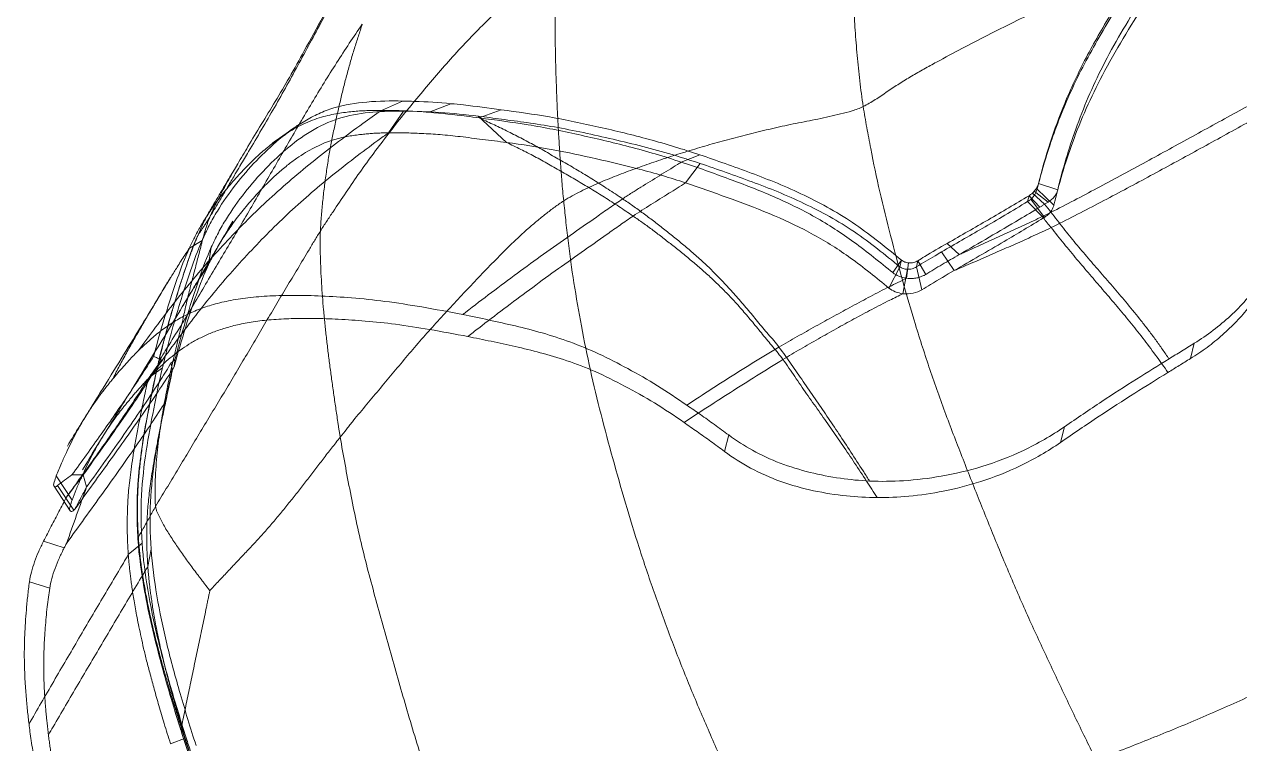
# Model space of a CAD drawing. Header units: inches. Extents: x 143011 to 144494, y -46023 to -44974.
# Drawn here: x 144006 to 144055.21, y -45777.48 to -45748.36 of the extents above; entities that cross this region are included whole.
import ezdxf

# ---------------------------------------------------------------- set-up
doc = ezdxf.new("R2010")
doc.units = ezdxf.units.IN
doc.header["$LTSCALE"] = 2
doc.header["$MEASUREMENT"] = 0
doc.layers.add('PRODUCT', color=1, linetype='CONTINUOUS', lineweight=15)

msp = doc.modelspace()

# ---------------------------------------------------------------- linework, layer by layer
at = {"layer": 'PRODUCT', "linetype": 'ByBlock'}
for p, q in [((144020.465, -45751.841), (144021.321, -45751.463)), ((144022.394, -45751.919), (144023.277, -45751.571)), ((144020.755, -45752.751), (144021.357, -45751.87)), ((144025.529, -45753.141), (144024.382, -45752.077)), ((144024.423, -45752.145), (144025.309, -45751.816)), ((144032.605, -45753.937), (144033.356, -45753.64)), ((144014.644, -45754.005), (144014.642, -45754.009)), ((144032.775, -45754.776), (144033.368, -45753.99)), ((144047.461, -45755.553), (144046.897, -45755.119)), ((144047.689, -45755.684), (144047.009, -45755.038)), ((144047.068, -45754.803), (144047.01, -45755.035)), ((144047.844, -45755.063), (144047.067, -45754.806)), ((144046.684, -45755.296), (144046.625, -45755.535)), ((144047.267, -45756.198), (144046.625, -45755.535)), ((144047.125, -45755.757), (144046.684, -45755.296)), ((144047.306, -45756.174), (144046.759, -45755.435)), ((144047.317, -45755.64), (144046.822, -45755.194)), ((144047.461, -45755.553), (144047.317, -45755.64)), ((144047.267, -45756.198), (144047.306, -45756.174)), ((144012.686, -45757.415), (144013.201, -45757.109)), ((144013.035, -45756.89), (144013.026, -45756.906)), ((144013.461, -45758.087), (144013.574, -45757.384)), ((144043.657, -45758.325), (144043.143, -45757.571)), ((144043.857, -45757.682), (144043.375, -45757.225)), ((144041.169, -45758.411), (144041.517, -45757.902)), ((144041.517, -45757.902), (144041.45, -45758.17)), ((144041.724, -45758.639), (144041.806, -45758.016)), ((144042.186, -45757.928), (144042.125, -45758.174)), ((144042.502, -45758.482), (144042.186, -45757.928)), ((144041.014, -45759.034), (144041.45, -45758.17)), ((144041.581, -45759.262), (144041.758, -45758.276)), ((144042.349, -45759.101), (144042.125, -45758.174)), ((144053.223, -45761.889), (144053.377, -45761.269)), ((144011.453, -45761.992), (144011.437, -45762.03)), ((144011.437, -45762.03), (144011.437, -45762.03)), ((144011.055, -45762.654), (144011.593, -45762.263)), ((144011.888, -45762.872), (144011.95, -45762.561)), ((144011.444, -45765.013), (144011.588, -45764.278)), ((144034.358, -45765.653), (144034.524, -45764.983)), ((144047.96, -45765.285), (144048.118, -45764.65)), ((144007.298, -45766.639), (144007.937, -45767.618)), ((144008.391, -45766.591), (144008.526, -45767.083)), ((144007.206, -45767.06), (144007.854, -45768.052)), ((144007.348, -45767.029), (144008.001, -45768.028)), ((144007.619, -45769.549), (144006.781, -45769.286)), ((144010.214, -45769.827), (144010.772, -45769.368)), ((144010.621, -45769.119), (144010.604, -45769.18)), ((144010.604, -45769.18), (144010.604, -45769.181)), ((144011.004, -45770.305), (144011.14, -45769.607)), ((144007.03, -45771.182), (144006.21, -45770.924)), ((144011.92, -45777.479), (144012.559, -45777.246))]:
    msp.add_line(p, q, dxfattribs=at)
for points, start_tangent, end_tangent in [([(144039.779, -45737.412), (144039.737, -45737.836), (144039.696, -45738.268), (144039.623, -45739.15), (144039.564, -45740.051), (144039.523, -45740.963), (144039.498, -45741.884), (144039.485, -45742.812), (144039.483, -45743.749), (144039.489, -45744.696), (144039.507, -45745.657), (144039.539, -45746.626), (144039.584, -45747.604), (144039.645, -45748.6), (144039.727, -45749.616), (144039.833, -45750.646), (144039.895, -45751.165), (144039.97, -45751.687)], (-0.093863, -0.995585), (0.156578, -0.987666)), ([(144055.243, -45740.717), (144053.558, -45742.896), (144052.27, -45744.665), (144050.876, -45746.707), (144049.525, -45748.878), (144048.387, -45751.061), (144047.56, -45753.158), (144047.009, -45755.038)], (-0.625309, -0.780377), (-0.245707, -0.969344)), ([(144047.067, -45754.806), (144048.129, -45751.557), (144048.935, -45749.826), (144049.942, -45748.042), (144051.104, -45746.218), (144052.369, -45744.373), (144055.065, -45740.773)], (0.245708, 0.969344), (0.620387, 0.784296)), ([(144047.689, -45755.684), (144048.442, -45753.15), (144049.654, -45750.42), (144051.4, -45747.488), (144053.555, -45744.381), (144055.826, -45741.406)], (0.237277, 0.971442), (0.62553, 0.7802)), ([(144055.608, -45741.242), (144053.191, -45744.467), (144051.201, -45747.412), (144049.67, -45750.059), (144048.576, -45752.599), (144047.844, -45755.063)], (-0.618304, -0.785939), (-0.237275, -0.971442)), ([(144021.406, -45742.667), (144020.829, -45743.528), (144020.253, -45744.41), (144019.685, -45745.317), (144019.143, -45746.241), (144018.628, -45747.165), (144018.128, -45748.085), (144017.631, -45749.003), (144017.134, -45749.917), (144016.636, -45750.826), (144016.13, -45751.724), (144015.611, -45752.617), (144015.08, -45753.512), (144014.748, -45754.071)], (-0.560291, -0.828296), (-0.509498, -0.860472)), ([(144014.642, -45754.009), (144015.059, -45753.308), (144015.597, -45752.415), (144016.162, -45751.479), (144016.734, -45750.508), (144017.338, -45749.431), (144018.103, -45748.036), (144019.036, -45746.343), (144020.056, -45744.602), (144021.169, -45742.899)], (0.512104, 0.858923), (0.564431, 0.82548)), ([(144056.091, -45744.144), (144055.506, -45744.309), (144054.923, -45744.505), (144054.342, -45744.711), (144053.763, -45744.922), (144052.619, -45745.356), (144051.485, -45745.805), (144050.365, -45746.271), (144049.267, -45746.754), (144048.189, -45747.249), (144047.123, -45747.757), (144046.064, -45748.272), (144045.011, -45748.798), (144043.969, -45749.337), (144042.94, -45749.889), (144042.431, -45750.169), (144041.927, -45750.457), (144041.431, -45750.762), (144040.941, -45751.084), (144040.457, -45751.408), (144039.97, -45751.687)], (-0.971869, -0.235522), (-0.899126, -0.43769)), ([(144027.62, -45745.57), (144027.24, -45745.904), (144026.859, -45746.25), (144026.105, -45746.939), (144025.365, -45747.618), (144024.643, -45748.314), (144023.941, -45749.03), (144023.263, -45749.766), (144022.61, -45750.512), (144021.974, -45751.263), (144021.349, -45752.023), (144020.742, -45752.792), (144020.154, -45753.568), (144019.582, -45754.356), (144019.031, -45755.159), (144018.503, -45755.945), (144018.246, -45756.331), (144017.993, -45756.723)], (-0.761218, -0.648496), (-0.533735, -0.845652)), ([(144027.62, -45745.57), (144027.573, -45746.167), (144027.539, -45746.779), (144027.516, -45747.4), (144027.503, -45748.034), (144027.499, -45748.679), (144027.505, -45749.329), (144027.519, -45749.985), (144027.539, -45750.644), (144027.564, -45751.305), (144027.592, -45751.97), (144027.628, -45752.643), (144027.669, -45753.327), (144027.717, -45754.018), (144027.77, -45754.72), (144027.843, -45755.506)], (-0.09156, -0.9958), (0.10503, -0.994469)), ([(144012.385, -45760.486), (144012.865, -45759.69), (144013.345, -45758.879), (144013.83, -45758.061), (144014.316, -45757.248), (144014.796, -45756.438), (144015.27, -45755.627), (144015.741, -45754.811), (144016.212, -45753.992), (144016.685, -45753.174), (144017.162, -45752.356), (144017.646, -45751.54), (144018.141, -45750.726), (144018.648, -45749.918), (144019.162, -45749.127), (144019.684, -45748.358)], (0.522477, 0.852653), (0.570036, 0.82162)), ([(144017.993, -45756.723), (144018.031, -45756.1), (144018.089, -45755.484), (144018.16, -45754.875), (144018.243, -45754.273), (144018.337, -45753.678), (144018.443, -45753.097), (144018.557, -45752.533), (144018.676, -45751.98), (144018.801, -45751.436), (144018.932, -45750.9), (144019.07, -45750.373), (144019.214, -45749.853), (144019.367, -45749.338), (144019.528, -45748.835), (144019.609, -45748.59), (144019.684, -45748.358)], (0.042455, 0.999098), (0.298013, 0.954562)), ([(144060.938, -45748.842), (144060.805, -45748.909), (144059.844, -45749.393), (144058.886, -45749.889), (144057.931, -45750.39), (144056.978, -45750.896), (144056.026, -45751.408), (144055.077, -45751.923), (144054.132, -45752.441), (144053.189, -45752.958), (144052.248, -45753.473), (144051.31, -45753.986), (144050.374, -45754.494), (144049.439, -45754.995), (144048.507, -45755.488), (144047.571, -45755.969)], (-0.895842, -0.444373), (-0.892686, -0.450679)), ([(144060.727, -45749.547), (144059.851, -45750.004), (144058.911, -45750.503), (144057.971, -45751.008), (144057.03, -45751.518), (144056.089, -45752.032), (144055.147, -45752.549), (144054.205, -45753.067), (144053.262, -45753.584), (144052.318, -45754.099), (144051.372, -45754.611), (144050.426, -45755.118), (144049.478, -45755.618), (144048.53, -45756.11), (144047.577, -45756.588)], (-0.88811, -0.459631), (-0.89774, -0.440526)), ([(144013.201, -45757.109), (144013.491, -45756.498), (144013.818, -45755.92), (144014.56, -45754.85), (144015.399, -45753.881), (144016.325, -45753.011), (144017.355, -45752.274), (144017.922, -45751.976), (144018.531, -45751.745), (144019.877, -45751.503), (144021.321, -45751.463)], (0.405658, 0.914025), (0.999814, -0.019291)), ([(144021.321, -45751.463), (144021.806, -45751.476), (144023.277, -45751.571)], (0.999814, -0.019291), (0.995645, -0.093225)), ([(144023.277, -45751.571), (144023.782, -45751.623), (144025.309, -45751.816)], (0.995645, -0.093225), (0.990804, -0.135304)), ([(144027.843, -45755.506), (144028.185, -45755.304), (144028.534, -45755.122), (144028.889, -45754.951), (144029.25, -45754.788), (144029.985, -45754.487), (144030.732, -45754.206), (144031.49, -45753.939), (144032.263, -45753.683), (144033.053, -45753.437), (144033.857, -45753.201), (144034.675, -45752.976), (144035.508, -45752.764), (144036.362, -45752.561), (144037.237, -45752.371), (144038.134, -45752.195), (144038.592, -45752.096), (144039.054, -45751.987), (144039.517, -45751.862), (144039.97, -45751.687)], (0.840134, 0.54238), (0.900933, 0.433958)), ([(144039.97, -45751.687), (144040.112, -45752.529), (144040.274, -45753.388), (144040.645, -45755.138), (144041.078, -45756.912), (144041.557, -45758.707), (144042.085, -45760.515), (144042.672, -45762.336), (144043.32, -45764.159), (144044.011, -45765.96), (144044.716, -45767.739), (144045.436, -45769.517), (144046.187, -45771.294), (144046.971, -45773.047), (144047.778, -45774.775), (144048.596, -45776.494), (144049.007, -45777.34), (144049.4, -45778.145)], (0.156194, -0.987726), (0.438657, -0.898654)), ([(144020.465, -45751.841), (144019.712, -45752.374), (144018.72, -45753.108), (144017.76, -45753.858), (144016.825, -45754.631), (144015.921, -45755.431), (144015.058, -45756.257), (144014.233, -45757.105), (144013.438, -45757.977), (144012.671, -45758.878), (144011.936, -45759.803), (144011.228, -45760.741), (144010.617, -45761.575)], (-0.820859, -0.57113), (-0.587735, -0.809054)), ([(144020.465, -45751.841), (144020.166, -45751.844), (144019.871, -45751.853), (144019.58, -45751.867), (144019.294, -45751.89), (144019.002, -45751.922), (144018.699, -45751.968), (144018.377, -45752.032), (144018.033, -45752.119), (144017.669, -45752.241), (144017.29, -45752.402), (144016.898, -45752.607), (144016.493, -45752.859), (144016.069, -45753.164), (144015.626, -45753.529), (144015.17, -45753.954), (144014.691, -45754.453), (144014.217, -45754.999), (144013.799, -45755.536), (144013.444, -45756.047), (144013.139, -45756.537), (144012.887, -45756.996), (144012.686, -45757.415)], (-1, -0.000668), (-0.419117, -0.907932)), ([(144021.357, -45751.87), (144020.117, -45751.913), (144018.878, -45752.126), (144017.739, -45752.612), (144016.713, -45753.329), (144015.78, -45754.197), (144014.931, -45755.17), (144014.185, -45756.232), (144013.86, -45756.796), (144013.574, -45757.384)], (-0.999962, 0.008664), (-0.413878, -0.910332)), ([(144022.394, -45751.919), (144021.904, -45751.884), (144020.465, -45751.841)], (-0.996774, 0.080255), (-1, -0.000727)), ([(144024.382, -45752.077), (144022.837, -45751.926), (144021.357, -45751.87)], (-0.992819, 0.119628), (-0.999962, 0.008664)), ([(144024.423, -45752.145), (144023.911, -45752.079), (144022.394, -45751.919)], (-0.991521, 0.129947), (-0.996774, 0.080255)), ([(144033.368, -45753.99), (144032.23, -45753.631), (144031.047, -45753.304), (144029.842, -45753.011), (144028.639, -45752.743), (144027.466, -45752.514), (144026.354, -45752.339), (144025.32, -45752.197), (144024.382, -45752.077)], (-0.948782, 0.315932), (-0.992819, 0.119628)), ([(144032.605, -45753.937), (144030.49, -45753.311), (144028.427, -45752.823), (144027.408, -45752.608), (144026.401, -45752.426), (144024.423, -45752.145)], (-0.949357, 0.314199), (-0.991521, 0.129947)), ([(144024.423, -45752.145), (144024.477, -45752.17), (144025.038, -45752.433), (144025.601, -45752.705), (144026.172, -45752.995), (144026.749, -45753.308), (144027.324, -45753.635), (144027.897, -45753.965), (144028.473, -45754.304), (144029.055, -45754.658), (144029.641, -45755.033), (144030.231, -45755.422)], (0.907198, -0.420705), (0.832778, -0.553607)), ([(144025.309, -45751.816), (144027.27, -45752.109), (144029.271, -45752.518), (144031.298, -45753.016), (144033.356, -45753.64)], (0.990804, -0.135304), (0.948308, -0.317352)), ([(144016.053, -45753.165), (144016.38, -45752.935), (144016.749, -45752.676), (144017.158, -45752.386)], (0.819125, 0.573614), (0.815943, 0.578132)), ([(144011.143, -45762.576), (144011.38, -45762.244), (144012.067, -45761.301), (144012.767, -45760.371), (144013.487, -45759.459), (144014.236, -45758.571), (144015.012, -45757.708), (144015.816, -45756.867), (144016.652, -45756.053), (144017.524, -45755.269), (144018.429, -45754.511), (144019.362, -45753.774), (144020.321, -45753.061), (144020.755, -45752.751)], (0.579803, 0.814757), (0.816649, 0.577135)), ([(144013.461, -45758.087), (144013.729, -45757.555), (144014.045, -45757.018), (144014.422, -45756.458), (144014.863, -45755.879), (144015.339, -45755.322), (144015.807, -45754.826), (144016.246, -45754.409), (144016.652, -45754.066), (144017.032, -45753.783), (144017.393, -45753.549), (144017.743, -45753.353), (144018.081, -45753.195), (144018.404, -45753.072), (144018.712, -45752.98), (144019.001, -45752.914), (144019.269, -45752.866), (144019.515, -45752.831), (144019.741, -45752.806), (144019.952, -45752.786), (144020.154, -45752.771), (144020.353, -45752.761), (144020.553, -45752.754), (144020.755, -45752.751)], (0.427267, 0.904126), (0.999925, 0.012268)), ([(144020.755, -45752.751), (144021.393, -45752.752), (144022.082, -45752.776), (144022.836, -45752.825), (144023.654, -45752.906), (144024.552, -45753.017), (144025.529, -45753.141)], (0.999928, 0.011972), (0.990894, -0.134643)), ([(144025.529, -45753.141), (144027.414, -45753.437), (144029.166, -45753.804), (144030.901, -45754.221), (144032.775, -45754.776)], (0.990895, -0.134635), (0.94998, -0.312312)), ([(144025.529, -45753.141), (144026.102, -45753.42), (144026.662, -45753.707), (144027.226, -45754.015), (144027.794, -45754.34), (144028.363, -45754.672), (144028.931, -45755.01), (144029.501, -45755.362), (144030.075, -45755.732), (144030.652, -45756.12)], (0.901713, -0.432335), (0.825788, -0.563981)), ([(144033.356, -45753.64), (144034.378, -45753.997), (144035.43, -45754.378), (144036.498, -45754.795), (144037.574, -45755.277), (144038.637, -45755.828), (144039.667, -45756.473), (144041.517, -45757.902)], (0.948308, -0.317352), (0.774413, -0.63268)), ([(144014.731, -45754.1), (144014.546, -45754.414), (144014.281, -45754.864), (144014.018, -45755.313), (144013.758, -45755.755), (144013.634, -45755.964), (144013.514, -45756.16)], (-0.509393, -0.860534), (-0.525088, -0.851048)), ([(144013.621, -45755.721), (144013.833, -45755.364), (144014.069, -45754.968), (144014.284, -45754.609), (144014.468, -45754.3), (144014.631, -45754.027), (144014.644, -45754.005)], (0.510512, 0.859871), (0.512054, 0.858953)), ([(144014.642, -45754.009), (144014.51, -45754.233), (144014.146, -45754.877), (144013.808, -45755.532), (144013.789, -45755.571)], (-0.511831, -0.859086), (-0.44032, -0.897841)), ([(144014.748, -45754.071), (144014.731, -45754.1)], (-0.509498, -0.860472), (-0.509393, -0.860534)), ([(144032.605, -45753.937), (144032.453, -45754.031), (144031.715, -45754.488), (144030.968, -45754.951), (144030.597, -45755.184), (144030.231, -45755.422)], (-0.8503, -0.526299), (-0.83041, -0.557152)), ([(144041.169, -45758.411), (144039.591, -45757.175), (144038.022, -45756.163), (144036.344, -45755.334), (144034.547, -45754.623), (144032.605, -45753.937)], (-0.778997, 0.627028), (-0.949361, 0.314188)), ([(144041.45, -45758.17), (144039.611, -45756.761), (144038.606, -45756.142), (144037.571, -45755.611), (144036.521, -45755.143), (144035.468, -45754.736), (144034.415, -45754.355), (144033.368, -45753.99)], (-0.776334, 0.630322), (-0.948782, 0.315932)), ([(144030.652, -45756.12), (144031.011, -45755.885), (144031.374, -45755.655), (144032.101, -45755.199), (144032.775, -45754.776)], (0.828581, 0.559869), (0.846431, 0.532499)), ([(144032.775, -45754.776), (144034.658, -45755.441), (144036.377, -45756.107), (144037.963, -45756.878), (144039.46, -45757.819), (144041.014, -45759.034)], (0.949974, -0.312328), (0.78009, -0.625668)), ([(144047.009, -45755.038), (144046.922, -45755.241), (144046.759, -45755.434)], (-0.245675, -0.969352), (-0.746218, -0.665702)), ([(144046.822, -45755.194), (144046.842, -45755.175), (144046.897, -45755.119)], (0.747742, 0.66399), (0.6641, 0.747644)), ([(144046.897, -45755.119), (144046.999, -45754.976), (144047.067, -45754.806)], (0.664085, 0.747657), (0.245681, 0.969351)), ([(144047.844, -45755.063), (144047.714, -45755.33), (144047.461, -45755.553)], (-0.237275, -0.971443), (-0.854605, -0.519278)), ([(144013.789, -45755.571), (144013.651, -45755.858), (144013.514, -45756.16)], (-0.44032, -0.897841), (-0.400312, -0.916379)), ([(144027.843, -45755.506), (144027.478, -45755.759), (144027.116, -45756.035), (144026.759, -45756.323), (144026.409, -45756.621), (144025.734, -45757.249), (144025.09, -45757.887), (144024.468, -45758.528), (144023.864, -45759.167), (144023.266, -45759.806), (144022.671, -45760.451), (144022.087, -45761.107), (144021.519, -45761.769), (144020.968, -45762.427), (144020.422, -45763.081), (144019.871, -45763.738), (144019.323, -45764.404), (144019.056, -45764.739), (144018.793, -45765.072)], (-0.839922, -0.542707), (-0.617964, -0.786206)), ([(144030.231, -45755.422), (144029.697, -45755.788), (144029.166, -45756.16), (144028.1, -45756.909), (144027.029, -45757.664), (144025.967, -45758.434), (144024.919, -45759.216), (144023.878, -45760.011), (144023.754, -45760.108)], (-0.83084, -0.556511), (-0.790127, -0.612943)), ([(144027.843, -45755.506), (144027.923, -45756.278), (144028.018, -45757.112), (144028.257, -45758.824), (144028.558, -45760.57), (144028.924, -45762.354), (144029.355, -45764.149), (144029.831, -45765.94), (144030.341, -45767.738), (144030.898, -45769.544), (144031.504, -45771.346), (144032.157, -45773.139), (144032.855, -45774.924), (144033.595, -45776.681), (144034.359, -45778.411), (144035.133, -45780.133), (144035.886, -45781.798)], (0.099316, -0.995056), (0.412101, -0.911138)), ([(144036.56, -45761.426), (144036.347, -45761.161), (144036.127, -45760.903), (144035.694, -45760.388), (144035.27, -45759.878), (144034.84, -45759.38), (144034.409, -45758.902), (144033.98, -45758.456), (144033.551, -45758.042), (144033.127, -45757.659), (144032.708, -45757.301), (144032.295, -45756.96), (144031.886, -45756.634), (144031.476, -45756.317), (144031.061, -45756.008), (144030.644, -45755.707), (144030.231, -45755.422)], (-0.608368, 0.793655), (-0.827543, 0.561402)), ([(144046.625, -45755.535), (144044.793, -45756.618), (144043.143, -45757.571)], (-0.857064, -0.51521), (-0.864336, -0.502916)), ([(144043.375, -45757.225), (144045.04, -45756.267), (144046.684, -45755.296)], (0.865352, 0.501164), (0.857453, 0.514562)), ([(144046.759, -45755.435), (144046.714, -45755.472), (144046.673, -45755.503), (144046.625, -45755.535)], (-0.746194, -0.665728), (-0.846259, -0.532772)), ([(144046.684, -45755.296), (144046.722, -45755.271), (144046.822, -45755.194)], (0.852112, 0.523359), (0.747742, 0.66399)), ([(144047.317, -45755.64), (144047.221, -45755.699), (144047.125, -45755.757)], (-0.85493, -0.518743), (-0.856252, -0.516559)), ([(144047.286, -45756.185), (144047.423, -45756.091), (144047.496, -45756.024), (144047.54, -45755.975), (144047.583, -45755.917), (144047.621, -45755.854), (144047.651, -45755.793), (144047.674, -45755.736), (144047.689, -45755.684)], (0.855143, 0.518393), (0.237277, 0.971442)), ([(144047.317, -45755.64), (144047.571, -45755.969)], (0.611663, -0.791119), (0.611663, -0.791119)), ([(144013.035, -45756.89), (144013.071, -45756.807), (144013.11, -45756.717), (144013.154, -45756.619), (144013.203, -45756.512), (144013.258, -45756.395), (144013.32, -45756.27), (144013.389, -45756.135), (144013.466, -45755.992), (144013.552, -45755.84)], (0.395421, 0.9185), (0.497848, 0.867264)), ([(144013.514, -45756.16), (144013.465, -45756.24), (144013.417, -45756.315), (144013.37, -45756.388), (144013.325, -45756.457), (144013.237, -45756.59), (144013.151, -45756.718), (144013.066, -45756.844), (144013.035, -45756.89)], (-0.525416, -0.850846), (-0.557586, -0.830119)), ([(144013.194, -45757.19), (144013.252, -45756.973), (144013.321, -45756.72), (144013.402, -45756.46), (144013.449, -45756.323), (144013.514, -45756.16)], (0.253696, 0.967284), (0.407339, 0.913277)), ([(144013.552, -45755.84), (144013.621, -45755.721)], (0.497848, 0.867264), (0.510504, 0.859875)), ([(144030.652, -45756.12), (144030.123, -45756.485), (144029.598, -45756.855), (144028.548, -45757.597), (144027.498, -45758.343), (144026.457, -45759.103), (144025.424, -45759.875), (144024.4, -45760.657), (144023.961, -45760.998)], (-0.828624, -0.559805), (-0.788275, -0.615323)), ([(144030.652, -45756.12), (144031.053, -45756.399), (144031.456, -45756.694), (144031.86, -45757.001), (144032.263, -45757.316), (144032.666, -45757.638), (144033.069, -45757.971), (144033.472, -45758.318), (144033.877, -45758.686), (144034.282, -45759.078), (144034.687, -45759.497), (144035.091, -45759.946), (144035.495, -45760.421), (144035.898, -45760.914), (144036.311, -45761.415), (144036.52, -45761.668), (144036.722, -45761.928)], (0.826573, -0.56283), (0.593735, -0.80466)), ([(144047.125, -45755.757), (144046.284, -45756.261), (144043.857, -45757.682)], (-0.855852, -0.517221), (-0.864736, -0.502228)), ([(144047.571, -45755.969), (144046.865, -45756.309), (144046.155, -45756.637), (144045.444, -45756.963), (144044.736, -45757.286), (144044.025, -45757.607), (144043.857, -45757.682)], (-0.896516, -0.44301), (-0.915015, -0.403419)), ([(144052.354, -45761.9), (144052.323, -45761.856), (144052.053, -45761.468), (144051.781, -45761.088), (144051.505, -45760.72), (144051.226, -45760.362), (144050.67, -45759.679), (144050.125, -45759.036), (144049.597, -45758.424), (144049.08, -45757.824), (144048.572, -45757.226), (144048.075, -45756.611), (144047.571, -45755.969)], (-0.570364, 0.821392), (-0.615598, 0.78806)), ([(144012.056, -45760.365), (144012.29, -45759.976), (144012.533, -45759.571), (144012.78, -45759.157), (144013.027, -45758.741), (144013.277, -45758.317), (144013.543, -45757.863), (144013.829, -45757.375), (144014.132, -45756.86), (144014.446, -45756.33)], (0.518622, 0.855003), (0.510218, 0.860045)), ([(144043.657, -45758.325), (144045.681, -45757.146), (144047.267, -45756.198)], (0.864456, 0.502709), (0.855146, 0.518386)), ([(144047.577, -45756.588), (144046.854, -45756.926), (144046.127, -45757.252), (144045.4, -45757.573), (144044.674, -45757.889), (144043.949, -45758.2), (144043.657, -45758.325)], (-0.901738, -0.432282), (-0.9189, -0.39449)), ([(144047.267, -45756.198), (144047.577, -45756.588)], (0.621928, -0.783075), (0.621928, -0.783075)), ([(144047.577, -45756.588), (144048.101, -45757.239), (144048.624, -45757.873), (144049.145, -45758.487), (144049.664, -45759.092), (144050.183, -45759.699), (144050.702, -45760.321), (144051.222, -45760.972), (144051.74, -45761.656), (144052.255, -45762.375), (144052.309, -45762.453)], (0.62326, -0.782015), (0.57077, -0.82111)), ([(144053.377, -45761.269), (144054.141, -45760.746), (144054.84, -45760.16), (144055.467, -45759.517), (144056.017, -45758.825), (144056.484, -45758.093), (144056.864, -45757.331), (144057.151, -45756.55)], (0.85148, 0.524387), (0.29063, 0.956835)), ([(144017.993, -45756.723), (144017.762, -45757.098), (144017.532, -45757.484), (144017.073, -45758.252), (144016.619, -45759.004), (144016.171, -45759.754), (144015.728, -45760.5), (144015.291, -45761.245), (144014.856, -45761.986), (144014.419, -45762.723), (144013.977, -45763.458), (144013.53, -45764.196), (144013.08, -45764.941), (144012.634, -45765.687), (144012.192, -45766.427), (144011.752, -45767.152), (144011.534, -45767.511), (144011.318, -45767.878)], (-0.533426, -0.845847), (-0.499287, -0.866437)), ([(144011.593, -45762.263), (144012.313, -45759.619), (144012.727, -45758.344), (144013.201, -45757.109)], (0.224709, 0.974426), (0.405658, 0.914025)), ([(144011.921, -45760.184), (144012.505, -45758.306), (144013.026, -45756.906)], (0.276767, 0.960937), (0.396659, 0.917966)), ([(144012.545, -45758.2), (144012.592, -45758.062), (144012.636, -45757.932), (144012.677, -45757.816), (144012.714, -45757.712), (144012.748, -45757.616), (144012.781, -45757.527), (144012.813, -45757.443), (144012.844, -45757.361), (144012.875, -45757.281), (144012.906, -45757.201), (144012.938, -45757.123), (144012.97, -45757.045), (144013.002, -45756.967), (144013.015, -45756.935)], (0.318951, 0.947771), (0.391602, 0.920135)), ([(144013.015, -45756.935), (144013.035, -45756.89)], (0.391602, 0.920135), (0.395748, 0.918359)), ([(144017.993, -45756.723), (144017.981, -45757.244), (144017.989, -45757.769), (144018.008, -45758.297), (144018.038, -45758.835), (144018.075, -45759.375), (144018.119, -45759.92), (144018.171, -45760.475), (144018.232, -45761.031), (144018.298, -45761.587), (144018.369, -45762.149), (144018.446, -45762.72), (144018.527, -45763.295), (144018.568, -45763.584), (144018.61, -45763.875), (144018.653, -45764.167), (144018.697, -45764.459), (144018.719, -45764.606), (144018.742, -45764.756), (144018.767, -45764.911), (144018.78, -45764.99), (144018.793, -45765.072)], (-0.045225, -0.998977), (0.165777, -0.986163)), ([(144012.686, -45757.415), (144012.197, -45758.65), (144011.767, -45759.956), (144011.241, -45761.797)], (-0.419146, -0.907919), (-0.250441, -0.968132)), ([(144012.686, -45757.415), (144012.656, -45757.461), (144012.499, -45757.703), (144012.344, -45757.945), (144012.19, -45758.188), (144011.946, -45758.579)], (-0.54827, -0.836302), (-0.525603, -0.85073)), ([(144013.574, -45757.384), (144013.091, -45758.622), (144012.673, -45759.903), (144012.101, -45761.93)], (-0.413878, -0.910332), (-0.243623, -0.96987)), ([(144012.385, -45760.486), (144012.452, -45760.172), (144012.516, -45759.869), (144012.586, -45759.562), (144012.66, -45759.256), (144012.737, -45758.95), (144012.814, -45758.65), (144012.89, -45758.356), (144012.965, -45758.064), (144013.039, -45757.779), (144013.113, -45757.503), (144013.183, -45757.234), (144013.194, -45757.19)], (0.221874, 0.975075), (0.253696, 0.967284)), ([(144043.143, -45757.571), (144042.88, -45757.724), (144042.125, -45758.174)], (-0.864336, -0.502916), (-0.855386, -0.51799)), ([(144042.186, -45757.928), (144042.459, -45757.763), (144043.375, -45757.225)], (0.855305, 0.518126), (0.865352, 0.501164)), ([(144053.223, -45761.889), (144053.895, -45761.436), (144054.517, -45760.932), (144055.086, -45760.384), (144055.598, -45759.797), (144056.048, -45759.176), (144056.434, -45758.526), (144056.751, -45757.856), (144056.997, -45757.172)], (0.851432, 0.524465), (0.290691, 0.956817)), ([(144012.069, -45762.23), (144012.538, -45760.61), (144012.968, -45759.31), (144013.461, -45758.087)], (0.256419, 0.966566), (0.427297, 0.904111)), ([(144012.826, -45759.096), (144013.075, -45758.694), (144013.388, -45758.201), (144013.461, -45758.087)], (0.524815, 0.851216), (0.542918, 0.839786)), ([(144041.517, -45757.902), (144041.652, -45757.98), (144041.806, -45758.016)], (0.779116, -0.62688), (0.99534, -0.096432)), ([(144041.806, -45758.016), (144042.012, -45758.001), (144042.186, -45757.928)], (0.99534, -0.096432), (0.843827, 0.536616)), ([(144043.857, -45757.682), (144043.163, -45758.083), (144042.502, -45758.482)], (-0.864736, -0.502227), (-0.854641, -0.519219)), ([(144007.748, -45765.429), (144008.748, -45763.803), (144009.629, -45762.375), (144010.408, -45761.113), (144011.109, -45759.961), (144011.941, -45758.576)], (0.519832, 0.854268), (0.513995, 0.857793)), ([(144011.946, -45758.579), (144011.888, -45758.674), (144011.588, -45759.164), (144011.291, -45759.66), (144010.996, -45760.158), (144010.705, -45760.657), (144010.417, -45761.16), (144010.135, -45761.667), (144009.861, -45762.177), (144009.596, -45762.687), (144009.575, -45762.728)], (-0.525603, -0.85073), (-0.451144, -0.892451)), ([(144011.19, -45759.826), (144011.425, -45759.435), (144011.662, -45759.041), (144011.897, -45758.646), (144011.94, -45758.575)], (0.518536, 0.855056), (0.510995, 0.859584)), ([(144012.016, -45759.877), (144012.055, -45759.747), (144012.136, -45759.479), (144012.219, -45759.212), (144012.296, -45758.963), (144012.367, -45758.741), (144012.431, -45758.544), (144012.441, -45758.512)], (0.284712, 0.958613), (0.311335, 0.9503)), ([(144012.441, -45758.512), (144012.489, -45758.367), (144012.543, -45758.207), (144012.545, -45758.2)], (0.311335, 0.9503), (0.318951, 0.947771)), ([(144041.724, -45758.639), (144041.415, -45758.557), (144041.169, -45758.411)], (-0.991972, 0.126456), (-0.778997, 0.627028)), ([(144041.758, -45758.276), (144041.591, -45758.246), (144041.45, -45758.17)], (-0.999412, 0.034285), (-0.787257, 0.616625)), ([(144042.502, -45758.482), (144042.457, -45758.507), (144042.407, -45758.533), (144042.35, -45758.558), (144042.286, -45758.582), (144042.216, -45758.604), (144042.138, -45758.623), (144042.051, -45758.637), (144041.953, -45758.647), (144041.844, -45758.648), (144041.724, -45758.639)], (-0.854641, -0.519219), (-0.991972, 0.126456)), ([(144042.125, -45758.174), (144041.949, -45758.253), (144041.758, -45758.276)], (-0.832651, -0.553798), (-0.999412, 0.034285)), ([(144042.349, -45759.101), (144042.695, -45758.891), (144043.657, -45758.325)], (0.853173, 0.521629), (0.864456, 0.502709)), ([(144008.359, -45766.39), (144009.422, -45764.652), (144010.341, -45763.164), (144011.195, -45761.781), (144011.978, -45760.496), (144012.82, -45759.093)], (0.516347, 0.85638), (0.514077, 0.857744)), ([(144041.724, -45758.639), (144041.025, -45758.982), (144040.27, -45759.371), (144039.524, -45759.769), (144038.781, -45760.173), (144038.04, -45760.583), (144037.297, -45761), (144036.56, -45761.426)], (-0.901944, -0.431853), (-0.861502, -0.507754)), ([(144041.014, -45759.034), (144041.265, -45759.182), (144041.581, -45759.262)], (0.78009, -0.625668), (0.99355, -0.113391)), ([(144041.581, -45759.262), (144041.993, -45759.241), (144042.349, -45759.101)], (0.99355, -0.113391), (0.853173, 0.521629)), ([(144010.617, -45761.575), (144011.038, -45761.18), (144011.488, -45760.801), (144011.961, -45760.464), (144012.452, -45760.178), (144012.976, -45759.936), (144013.573, -45759.727), (144014.266, -45759.554), (144015.055, -45759.429), (144015.94, -45759.356), (144016.93, -45759.331), (144018.035, -45759.358), (144019.254, -45759.432), (144020.601, -45759.573), (144022.092, -45759.8), (144023.754, -45760.108)], (0.713391, 0.700766), (0.980799, -0.195019)), ([(144041.581, -45759.262), (144041.045, -45759.526), (144040.32, -45759.9), (144039.596, -45760.286), (144038.874, -45760.683), (144038.154, -45761.089), (144037.436, -45761.503), (144036.722, -45761.928)], (-0.900639, -0.434568), (-0.854581, -0.519318)), ([(144011.86, -45760.418), (144011.91, -45760.241), (144011.979, -45760.003), (144012.016, -45759.877)], (0.271797, 0.962355), (0.284712, 0.958613)), ([(144023.754, -45760.108), (144024.815, -45760.328), (144025.885, -45760.57), (144026.973, -45760.852), (144028.093, -45761.216), (144029.257, -45761.698), (144030.441, -45762.297), (144031.638, -45762.989), (144032.832, -45763.779)], (0.980798, -0.195024), (0.824363, -0.566062)), ([(144011.143, -45762.576), (144011.441, -45762.283), (144011.749, -45762.001), (144012.068, -45761.735), (144012.401, -45761.487), (144012.756, -45761.257), (144013.145, -45761.044), (144013.579, -45760.849), (144014.071, -45760.674), (144014.632, -45760.522), (144015.272, -45760.402), (144015.998, -45760.318), (144016.814, -45760.272), (144017.722, -45760.265), (144018.716, -45760.298), (144019.808, -45760.369), (144021.029, -45760.501), (144022.405, -45760.712), (144023.961, -45760.998)], (0.70217, 0.71201), (0.981336, -0.1923)), ([(144011.318, -45767.878), (144011.299, -45767.627), (144011.295, -45767.357), (144011.297, -45767.082), (144011.304, -45766.805), (144011.336, -45766.252), (144011.383, -45765.717), (144011.442, -45765.195), (144011.51, -45764.69), (144011.585, -45764.195), (144011.668, -45763.709), (144011.759, -45763.234), (144011.853, -45762.767), (144011.951, -45762.307), (144012.052, -45761.849), (144012.158, -45761.391), (144012.272, -45760.933), (144012.385, -45760.486)], (-0.122383, 0.992483), (0.240902, 0.970549)), ([(144011.446, -45761.99), (144011.873, -45760.352)], (0.22872, 0.973492), (0.272962, 0.962025)), ([(144012.385, -45760.486), (144011.864, -45761.329), (144011.453, -45761.992)], (-0.52507, -0.851059), (-0.527726, -0.849415)), ([(144011.564, -45761.529), (144011.592, -45761.415), (144011.625, -45761.288), (144011.661, -45761.147), (144011.701, -45760.995), (144011.745, -45760.83), (144011.794, -45760.652), (144011.849, -45760.457), (144011.86, -45760.418)], (0.240357, 0.970685), (0.271797, 0.962355)), ([(144011.873, -45760.352), (144011.921, -45760.184)], (0.272962, 0.962025), (0.276767, 0.960937)), ([(144023.961, -45760.998), (144024.901, -45761.189), (144025.876, -45761.402), (144026.894, -45761.652), (144027.968, -45761.975), (144029.111, -45762.416), (144030.308, -45763.001), (144031.517, -45763.685), (144032.714, -45764.475)], (0.981335, -0.192305), (0.82281, -0.568316)), ([(144009.575, -45762.728), (144009.79, -45762.471), (144010.016, -45762.211), (144010.233, -45761.97), (144010.433, -45761.76), (144010.617, -45761.575)], (0.638489, 0.769631), (0.713324, 0.700834)), ([(144011.508, -45761.76), (144011.516, -45761.727), (144011.539, -45761.632), (144011.564, -45761.529)], (0.233615, 0.972329), (0.240357, 0.970685)), ([(144036.56, -45761.426), (144035.47, -45762.081), (144034.39, -45762.758), (144033.322, -45763.453), (144032.832, -45763.779)], (-0.862131, -0.506685), (-0.830723, -0.556686)), ([(144036.56, -45761.426), (144036.812, -45761.769), (144037.056, -45762.118), (144037.539, -45762.817), (144038.022, -45763.514), (144038.502, -45764.219), (144038.983, -45764.937), (144039.469, -45765.673), (144039.962, -45766.431), (144040.207, -45766.815), (144040.227, -45766.846)], (0.608592, -0.793483), (0.535233, -0.844704)), ([(144052.354, -45761.9), (144052.861, -45761.587), (144053.377, -45761.269)], (0.850444, 0.526066), (0.85148, 0.524387)), ([(144011.238, -45761.799), (144010.22, -45763.354), (144009.108, -45764.955), (144007.931, -45766.602)], (-0.5358, -0.844345), (-0.584481, -0.811407)), ([(144011.559, -45761.941), (144011.308, -45762.341), (144010.63, -45763.394), (144009.912, -45764.447), (144009.168, -45765.506), (144008.391, -45766.591)], (-0.530448, -0.847718), (-0.584377, -0.811482)), ([(144008.526, -45767.083), (144008.618, -45766.956), (144009.385, -45765.888), (144010.13, -45764.829), (144011.533, -45762.733), (144011.949, -45762.062)], (0.585308, 0.810811), (0.515998, 0.85659)), ([(144010.6, -45769.119), (144010.601, -45766.975), (144010.943, -45764.415), (144011.437, -45762.03)], (-0.05795, 0.99832), (0.226838, 0.973933)), ([(144011.055, -45762.654), (144011.308, -45762.295), (144011.559, -45761.941)], (0.577312, 0.816524), (0.577471, 0.816411)), ([(144011.559, -45761.941), (144011.398, -45761.867), (144011.238, -45761.799)], (-0.9035, 0.428588), (-0.925581, 0.37855)), ([(144011.381, -45762.304), (144011.453, -45761.992)], (0.218987, 0.975728), (0.226862, 0.973927)), ([(144011.437, -45762.03), (144011.446, -45761.99)], (0.227479, 0.973783), (0.22872, 0.973492)), ([(144011.453, -45761.992), (144011.473, -45761.904), (144011.494, -45761.817)], (0.226798, 0.973942), (0.23194, 0.97273)), ([(144011.494, -45761.817), (144011.508, -45761.76)], (0.23194, 0.97273), (0.233615, 0.972329)), ([(144012.101, -45761.93), (144012.025, -45761.996), (144011.949, -45762.062)], (-0.757196, -0.653188), (-0.757329, -0.653033)), ([(144011.949, -45762.062), (144011.972, -45762.214), (144011.995, -45762.367)], (0.150144, -0.988664), (0.150053, -0.988678)), ([(144012.069, -45762.227), (144012.084, -45762.083), (144012.101, -45761.93)], (0.087221, 0.996189), (0.124469, 0.992223)), ([(144036.722, -45761.928), (144035.655, -45762.588), (144034.592, -45763.26), (144033.533, -45763.941), (144032.714, -45764.475)], (-0.8537, -0.520766), (-0.83553, -0.549445)), ([(144036.722, -45761.928), (144036.965, -45762.271), (144037.201, -45762.62), (144037.679, -45763.317), (144038.169, -45764.009), (144038.656, -45764.703), (144039.141, -45765.405), (144039.623, -45766.118), (144040.103, -45766.847), (144040.533, -45767.518)], (0.593717, -0.804674), (0.535132, -0.844768)), ([(144048.118, -45764.65), (144049.631, -45763.627), (144051.042, -45762.717), (144052.354, -45761.9)], (0.824127, 0.566404), (0.850443, 0.526067)), ([(144052.309, -45762.453), (144052.761, -45762.174), (144053.223, -45761.889)], (0.850363, 0.526196), (0.851432, 0.524465)), ([(144008.051, -45767.991), (144009.523, -45765.942), (144010.873, -45764.026), (144012.069, -45762.227)], (0.580176, 0.814491), (0.536377, 0.843979)), ([(144010.772, -45769.368), (144010.75, -45767.419), (144010.938, -45765.623), (144011.241, -45763.922), (144011.593, -45762.263)], (-0.065279, 0.997867), (0.224709, 0.974426)), ([(144011.051, -45763.891), (144011.131, -45763.49), (144011.22, -45763.053), (144011.304, -45762.657), (144011.358, -45762.407)], (0.192726, 0.981253), (0.216116, 0.976368)), ([(144011.95, -45762.561), (144011.601, -45764.21), (144011.299, -45765.906), (144011.114, -45767.689), (144011.14, -45769.607)], (-0.223414, -0.974724), (0.067984, -0.997686)), ([(144011.358, -45762.407), (144011.381, -45762.304)], (0.216116, 0.976368), (0.218987, 0.975728)), ([(144011.995, -45762.367), (144011.942, -45762.618), (144011.888, -45762.872)], (-0.207854, -0.97816), (-0.205308, -0.978698)), ([(144011.995, -45762.367), (144011.95, -45762.561)], (-0.229794, -0.973239), (-0.223414, -0.974724)), ([(144047.96, -45765.285), (144049.52, -45764.226), (144050.969, -45763.287), (144052.309, -45762.453)], (0.823113, 0.567877), (0.850363, 0.526196)), ([(144007.298, -45766.639), (144007.509, -45766.13), (144007.707, -45765.687), (144007.895, -45765.295), (144008.075, -45764.944), (144008.248, -45764.629), (144008.413, -45764.346), (144008.57, -45764.093), (144008.718, -45763.867), (144008.855, -45763.666), (144008.983, -45763.486), (144009.103, -45763.323), (144009.22, -45763.17), (144009.336, -45763.021), (144009.455, -45762.874), (144009.575, -45762.728)], (0.367234, 0.930129), (0.638522, 0.769604)), ([(144007.712, -45767.495), (144008.893, -45765.85), (144010.006, -45764.254), (144011.021, -45762.702)], (0.584919, 0.811092), (0.532574, 0.846383)), ([(144011.021, -45762.702), (144010.852, -45763.483), (144010.709, -45764.18), (144010.582, -45764.81), (144010.479, -45765.379), (144010.395, -45765.898), (144010.326, -45766.377), (144010.27, -45766.821), (144010.227, -45767.233), (144010.198, -45767.612), (144010.182, -45767.958), (144010.173, -45768.28), (144010.17, -45768.587), (144010.172, -45768.89), (144010.179, -45769.198), (144010.194, -45769.511), (144010.214, -45769.827)], (-0.221785, -0.975096), (0.069229, -0.997601)), ([(144010.33, -45763.477), (144010.462, -45763.321), (144010.596, -45763.168), (144010.73, -45763.016), (144010.865, -45762.867), (144011.003, -45762.72), (144011.143, -45762.576)], (0.645249, 0.763973), (0.702098, 0.71208)), ([(144011.021, -45762.702), (144011.038, -45762.678), (144011.055, -45762.654)], (0.577362, 0.816488), (0.577312, 0.816524)), ([(144011.888, -45762.872), (144011.811, -45763.241), (144011.734, -45763.615)], (-0.205308, -0.978698), (-0.202432, -0.979296)), ([(144007.937, -45767.618), (144008.103, -45767.196), (144008.288, -45766.763), (144008.479, -45766.346), (144008.665, -45765.966), (144008.843, -45765.627), (144009.013, -45765.324), (144009.175, -45765.053), (144009.328, -45764.811), (144009.472, -45764.595), (144009.605, -45764.404), (144009.727, -45764.236), (144009.837, -45764.089), (144009.938, -45763.958), (144010.035, -45763.835), (144010.131, -45763.716), (144010.23, -45763.597), (144010.33, -45763.477)], (0.35166, 0.936128), (0.645264, 0.76396)), ([(144011.734, -45763.615), (144010.533, -45765.418), (144009.181, -45767.332), (144007.71, -45769.374)], (-0.533748, -0.845643), (-0.58254, -0.812802)), ([(144010.915, -45764.619), (144010.954, -45764.4), (144011.039, -45763.95), (144011.051, -45763.891)], (0.17383, 0.984776), (0.192726, 0.981253)), ([(144011.004, -45770.305), (144010.99, -45770.089), (144010.978, -45769.873), (144010.969, -45769.659), (144010.963, -45769.444), (144010.959, -45769.22), (144010.958, -45768.978), (144010.962, -45768.712), (144010.973, -45768.423), (144010.99, -45768.111), (144011.016, -45767.778), (144011.051, -45767.428), (144011.097, -45767.055), (144011.153, -45766.655), (144011.221, -45766.227), (144011.3, -45765.774), (144011.389, -45765.294), (144011.489, -45764.783), (144011.602, -45764.228), (144011.734, -45763.615)], (-0.071635, 0.997431), (0.215432, 0.976519)), ([(144032.832, -45763.779), (144033.38, -45764.158), (144033.944, -45764.559), (144034.524, -45764.983)], (0.82433, -0.566109), (0.80462, -0.593791)), ([(144032.714, -45764.475), (144033.248, -45764.848), (144033.796, -45765.24), (144034.358, -45765.653)], (0.822779, -0.568362), (0.802915, -0.596093)), ([(144010.632, -45766.736), (144010.636, -45766.686), (144010.659, -45766.435), (144010.688, -45766.164), (144010.723, -45765.87), (144010.766, -45765.55), (144010.818, -45765.201), (144010.88, -45764.819), (144010.915, -45764.619)], (0.0797, 0.996819), (0.17383, 0.984776)), ([(144034.524, -45764.983), (144035.489, -45765.602), (144036.608, -45766.119), (144037.817, -45766.497), (144039.05, -45766.736), (144040.227, -45766.846)], (0.80462, -0.593791), (0.998942, -0.045982)), ([(144040.227, -45766.846), (144041.608, -45766.834), (144043.132, -45766.651), (144044.77, -45766.259), (144046.454, -45765.607), (144048.118, -45764.65)], (0.998942, -0.045979), (0.824127, 0.566404)), ([(144018.793, -45765.072), (144018.442, -45765.518), (144018.099, -45765.958), (144017.766, -45766.395), (144017.434, -45766.828), (144017.1, -45767.255), (144016.761, -45767.681), (144016.418, -45768.103), (144016.072, -45768.516), (144015.721, -45768.921), (144015.358, -45769.321), (144014.984, -45769.721), (144014.605, -45770.122), (144014.415, -45770.322), (144014.226, -45770.523), (144014.037, -45770.724), (144013.847, -45770.924), (144013.753, -45771.023), (144013.663, -45771.119), (144013.582, -45771.209), (144013.547, -45771.25), (144013.516, -45771.289)], (-0.621176, -0.783671), (-0.610778, -0.791802)), ([(144023.589, -45782.436), (144023.371, -45781.853), (144023.156, -45781.265), (144022.748, -45780.086), (144022.363, -45778.919), (144021.991, -45777.753), (144021.633, -45776.581), (144021.292, -45775.412), (144020.962, -45774.253), (144020.636, -45773.098), (144020.318, -45771.946), (144020.006, -45770.794), (144019.708, -45769.631), (144019.441, -45768.464), (144019.204, -45767.31), (144018.988, -45766.171), (144018.793, -45765.072)], (-0.350164, 0.936689), (-0.168133, 0.985764)), ([(144040.533, -45767.518), (144041.812, -45767.46), (144043.213, -45767.256), (144044.729, -45766.866), (144046.327, -45766.231), (144047.96, -45765.285)], (0.999984, -0.005697), (0.823113, 0.567877)), ([(144034.358, -45765.653), (144035.407, -45766.321), (144036.635, -45766.864), (144037.96, -45767.237), (144039.291, -45767.448), (144040.533, -45767.518)], (0.802915, -0.596093), (0.999984, -0.005697)), ([(144007.348, -45767.029), (144007.247, -45767.083), (144007.199, -45767.038), (144007.214, -45766.89), (144007.298, -45766.639)], (-0.781226, -0.624249), (0.367234, 0.930129)), ([(144007.931, -45766.602), (144007.632, -45766.812), (144007.348, -45767.029)], (-0.828738, -0.559637), (-0.781226, -0.624249)), ([(144007.712, -45767.495), (144008.051, -45767.044), (144008.391, -45766.591)], (0.600698, 0.799476), (0.600412, 0.799691)), ([(144008.391, -45766.591), (144008.161, -45766.596), (144007.931, -45766.602)], (-0.99973, -0.023255), (-0.999754, -0.022173)), ([(144010.601, -45767.233), (144010.606, -45767.128), (144010.619, -45766.916), (144010.632, -45766.736)], (0.046984, 0.998896), (0.0797, 0.996819)), ([(144006.781, -45769.286), (144007.093, -45768.678), (144007.404, -45768.082), (144007.712, -45767.495)], (0.454842, 0.890572), (0.467201, 0.884151)), ([(144008.526, -45767.083), (144008.12, -45768.22), (144007.71, -45769.374)], (-0.336277, -0.941763), (-0.333933, -0.942597)), ([(144008.051, -45767.991), (144008.289, -45767.533), (144008.526, -45767.083)], (0.459149, 0.888359), (0.465533, 0.885031)), ([(144010.595, -45768.598), (144010.592, -45768.49), (144010.589, -45768.379), (144010.586, -45768.26), (144010.584, -45768.132), (144010.583, -45767.993), (144010.584, -45767.843), (144010.586, -45767.682), (144010.59, -45767.51), (144010.596, -45767.326), (144010.601, -45767.233)], (-0.036817, 0.999322), (0.046984, 0.998896)), ([(144007.937, -45767.618), (144007.857, -45767.877), (144007.846, -45768.03), (144007.897, -45768.078), (144008.001, -45768.028)], (-0.35166, -0.936128), (0.797826, 0.602887)), ([(144011.318, -45767.878), (144011.069, -45768.318), (144010.82, -45768.764), (144010.621, -45769.119)], (-0.499065, -0.866565), (-0.492513, -0.870305)), ([(144013.516, -45771.289), (144013.457, -45771.206), (144013.414, -45771.152), (144013.368, -45771.094), (144013.276, -45770.974), (144013.185, -45770.855), (144013.095, -45770.736), (144013.005, -45770.617), (144012.828, -45770.381), (144012.656, -45770.148), (144012.488, -45769.916), (144012.325, -45769.683), (144012.171, -45769.456), (144012.022, -45769.235), (144011.877, -45769.012), (144011.739, -45768.789), (144011.612, -45768.568), (144011.497, -45768.356), (144011.394, -45768.137), (144011.349, -45768.018), (144011.318, -45767.878)], (-0.549698, 0.835363), (-0.105723, 0.994396)), ([(144008.001, -45768.028), (144008.026, -45768.01), (144008.051, -45767.991)], (0.797826, 0.602887), (0.802193, 0.597065)), ([(144010.603, -45768.78), (144010.6, -45768.703), (144010.595, -45768.598)], (-0.045793, 0.998951), (-0.036817, 0.999322)), ([(144010.609, -45768.91), (144010.604, -45768.807), (144010.603, -45768.78)], (-0.051657, 0.998665), (-0.045793, 0.998951)), ([(144010.621, -45769.119), (144010.615, -45769.014), (144010.609, -45768.91)], (-0.060729, 0.998154), (-0.051657, 0.998665)), ([(144006.21, -45770.924), (144006.289, -45770.535), (144006.419, -45770.118), (144006.586, -45769.696), (144006.781, -45769.286)], (0.13574, 0.990744), (0.454842, 0.890572)), ([(144007.71, -45769.374), (144007.664, -45769.462), (144007.619, -45769.549)], (-0.461882, -0.886942), (-0.460625, -0.887595)), ([(144010.604, -45769.18), (144010.6, -45769.119)], (-0.060853, 0.998147), (-0.05795, 0.99832)), ([(144012.316, -45776.844), (144011.512, -45774.118), (144010.871, -45771.292), (144010.603, -45769.181)], (-0.303659, 0.952781), (-0.060334, 0.998178)), ([(144010.625, -45769.179), (144010.621, -45769.119)], (-0.06613, 0.997811), (-0.061366, 0.998115)), ([(144010.666, -45769.67), (144010.655, -45769.556), (144010.645, -45769.445), (144010.636, -45769.337), (144010.628, -45769.228), (144010.625, -45769.179)], (-0.098899, 0.995097), (-0.06613, 0.997811)), ([(144012.559, -45777.246), (144011.937, -45775.206), (144011.4, -45773.191), (144011, -45771.234), (144010.772, -45769.368)], (-0.305098, 0.952321), (-0.065279, 0.997867)), ([(144010.214, -45769.827), (144009.811, -45770.508), (144009.297, -45771.371), (144008.784, -45772.237), (144008.275, -45773.105), (144007.766, -45773.976), (144007.256, -45774.847), (144006.749, -45775.72), (144006.245, -45776.592), (144006.193, -45776.683)], (-0.506365, -0.862319), (-0.499209, -0.866481)), ([(144007.619, -45769.549), (144007.422, -45769.956), (144007.248, -45770.381), (144007.113, -45770.799), (144007.03, -45771.182)], (-0.460625, -0.887595), (-0.150045, -0.988679)), ([(144010.214, -45769.827), (144010.231, -45770.04), (144010.251, -45770.254), (144010.273, -45770.464), (144010.297, -45770.671), (144010.325, -45770.897), (144010.359, -45771.144), (144010.4, -45771.412), (144010.448, -45771.703), (144010.503, -45772.02), (144010.567, -45772.367), (144010.643, -45772.746), (144010.731, -45773.165), (144010.833, -45773.623), (144010.955, -45774.124), (144011.099, -45774.671), (144011.263, -45775.273), (144011.451, -45775.936), (144011.667, -45776.662), (144011.92, -45777.479)], (0.069808, -0.99756), (0.300196, -0.953877)), ([(144010.668, -45769.694), (144010.666, -45769.67)], (-0.100476, 0.994939), (-0.098899, 0.995097)), ([(144010.772, -45770.511), (144010.758, -45770.42), (144010.733, -45770.24), (144010.712, -45770.076), (144010.694, -45769.928), (144010.679, -45769.792), (144010.668, -45769.694)], (-0.145198, 0.989403), (-0.100476, 0.994939)), ([(144011.14, -45769.607), (144011.372, -45771.491), (144011.775, -45773.439), (144012.315, -45775.454), (144012.956, -45777.548)], (0.067984, -0.997686), (0.306378, -0.95191)), ([(144006.98, -45777.121), (144007.169, -45776.796), (144007.674, -45775.93), (144008.181, -45775.066), (144008.691, -45774.202), (144009.201, -45773.338), (144009.711, -45772.474), (144010.223, -45771.611), (144010.737, -45770.751), (144011.004, -45770.305)], (0.502447, 0.864608), (0.512137, 0.858904)), ([(144012.88, -45778.414), (144012.598, -45777.527), (144012.361, -45776.752), (144012.156, -45776.056), (144011.977, -45775.431), (144011.824, -45774.862), (144011.693, -45774.342), (144011.58, -45773.873), (144011.485, -45773.451), (144011.403, -45773.066), (144011.334, -45772.714), (144011.273, -45772.388), (144011.221, -45772.088), (144011.178, -45771.812), (144011.141, -45771.562), (144011.11, -45771.339), (144011.085, -45771.142), (144011.064, -45770.963), (144011.046, -45770.795), (144011.03, -45770.631), (144011.016, -45770.467), (144011.004, -45770.305)], (-0.308647, 0.951177), (-0.07148, 0.997442)), ([(144006.193, -45776.683), (144006.162, -45776.415), (144006.13, -45776.126), (144006.1, -45775.82), (144006.072, -45775.494), (144006.046, -45775.149), (144006.025, -45774.782), (144006.01, -45774.391), (144006.003, -45773.977), (144006.005, -45773.538), (144006.019, -45773.074), (144006.046, -45772.582), (144006.085, -45772.061), (144006.138, -45771.51), (144006.21, -45770.924)], (-0.11989, 0.992787), (0.13574, 0.990744)), ([(144012.203, -45776.346), (144012.165, -45776.225), (144012.127, -45776.101), (144012.089, -45775.976), (144012.049, -45775.846), (144012.009, -45775.712), (144011.965, -45775.567), (144011.918, -45775.409), (144011.868, -45775.237), (144011.813, -45775.05), (144011.754, -45774.846), (144011.691, -45774.624), (144011.624, -45774.384), (144011.553, -45774.125), (144011.477, -45773.843), (144011.397, -45773.538), (144011.313, -45773.206), (144011.225, -45772.843), (144011.133, -45772.441), (144011.047, -45772.039), (144010.974, -45771.682), (144010.914, -45771.368), (144010.865, -45771.09), (144010.823, -45770.842), (144010.788, -45770.62), (144010.772, -45770.511)], (-0.298421, 0.954434), (-0.145198, 0.989403)), ([(144006.98, -45777.121), (144006.964, -45776.992), (144006.95, -45776.866), (144006.936, -45776.742), (144006.922, -45776.614), (144006.907, -45776.477), (144006.892, -45776.325), (144006.876, -45776.156), (144006.86, -45775.97), (144006.844, -45775.77), (144006.829, -45775.553), (144006.815, -45775.321), (144006.804, -45775.073), (144006.794, -45774.809), (144006.789, -45774.529), (144006.788, -45774.232), (144006.793, -45773.914), (144006.804, -45773.57), (144006.823, -45773.195), (144006.851, -45772.788), (144006.887, -45772.363), (144006.929, -45771.944), (144006.978, -45771.55), (144007.03, -45771.182)], (-0.121971, 0.992534), (0.150045, 0.988679)), ([(144013.516, -45771.289), (144013.502, -45771.348), (144013.487, -45771.417), (144013.454, -45771.577), (144013.417, -45771.757), (144013.378, -45771.948), (144013.299, -45772.331), (144013.219, -45772.712), (144013.139, -45773.093), (144013.059, -45773.474), (144012.9, -45774.235), (144012.741, -45774.995), (144012.582, -45775.754), (144012.424, -45776.512), (144012.357, -45776.832)], (-0.234901, -0.972019), (-0.205689, -0.978617)), ([(144049.4, -45778.145), (144050.381, -45777.761), (144051.37, -45777.368), (144052.367, -45776.969), (144053.363, -45776.553), (144054.354, -45776.124), (144055.344, -45775.685), (144056.34, -45775.24), (144057.34, -45774.789), (144058.336, -45774.331), (144059.333, -45773.865), (144060.335, -45773.392), (144061.339, -45772.911), (144062.344, -45772.417), (144063.358, -45771.904), (144064.368, -45771.38)], (0.932489, 0.361199), (0.885588, 0.464472)), ([(144012.318, -45776.709), (144012.279, -45776.587), (144012.241, -45776.467), (144012.203, -45776.346)], (-0.303263, 0.952907), (-0.298421, 0.954434)), ([(144007.261, -45781.937), (144007.178, -45781.623), (144007.094, -45781.302), (144007.014, -45780.982), (144006.935, -45780.661), (144006.854, -45780.319), (144006.769, -45779.947), (144006.682, -45779.549), (144006.593, -45779.121), (144006.502, -45778.661), (144006.417, -45778.193), (144006.343, -45777.753), (144006.281, -45777.353), (144006.232, -45776.998), (144006.193, -45776.683)], (-0.259859, 0.965646), (-0.119996, 0.992774)), ([(144012.334, -45776.901), (144012.316, -45776.844)], (-0.304373, 0.952553), (-0.303659, 0.952781)), ([(144012.357, -45776.832), (144012.318, -45776.709)], (-0.304885, 0.952389), (-0.303263, 0.952907)), ([(144012.357, -45776.832), (144012.333, -45776.879), (144012.335, -45776.901)], (-0.649803, -0.760103), (0.300262, -0.953857)), ([(144012.375, -45776.888), (144012.357, -45776.832)], (-0.304942, 0.952371), (-0.304357, 0.952558)), ([(144007.953, -45781.959), (144007.869, -45781.635), (144007.781, -45781.288), (144007.69, -45780.915), (144007.595, -45780.512), (144007.5, -45780.091), (144007.41, -45779.671), (144007.329, -45779.271), (144007.258, -45778.902), (144007.198, -45778.575), (144007.15, -45778.293), (144007.109, -45778.044), (144007.073, -45777.812), (144007.04, -45777.584), (144007.009, -45777.353), (144006.98, -45777.121)], (-0.255018, 0.966936), (-0.122089, 0.992519)), ([(144014.345, -45782.668), (144013.628, -45780.711), (144012.865, -45778.518), (144012.335, -45776.901)], (-0.350455, 0.936579), (-0.304143, 0.952626)), ([(144014.242, -45782.256), (144014.112, -45781.907), (144013.996, -45781.589), (144013.879, -45781.267), (144013.752, -45780.917), (144013.616, -45780.538), (144013.47, -45780.126), (144013.312, -45779.678), (144013.144, -45779.195), (144012.965, -45778.672), (144012.774, -45778.107), (144012.571, -45777.493), (144012.375, -45776.888)], (-0.348948, 0.937142), (-0.304942, 0.952371)), ([(144012.748, -45777.83), (144012.559, -45777.246)], (-0.311237, 0.950332), (-0.305098, 0.952321))]:
    msp.add_spline(points, degree=3, dxfattribs=dict(at, start_tangent=start_tangent, end_tangent=end_tangent))

doc.saveas('drawing.dxf')
